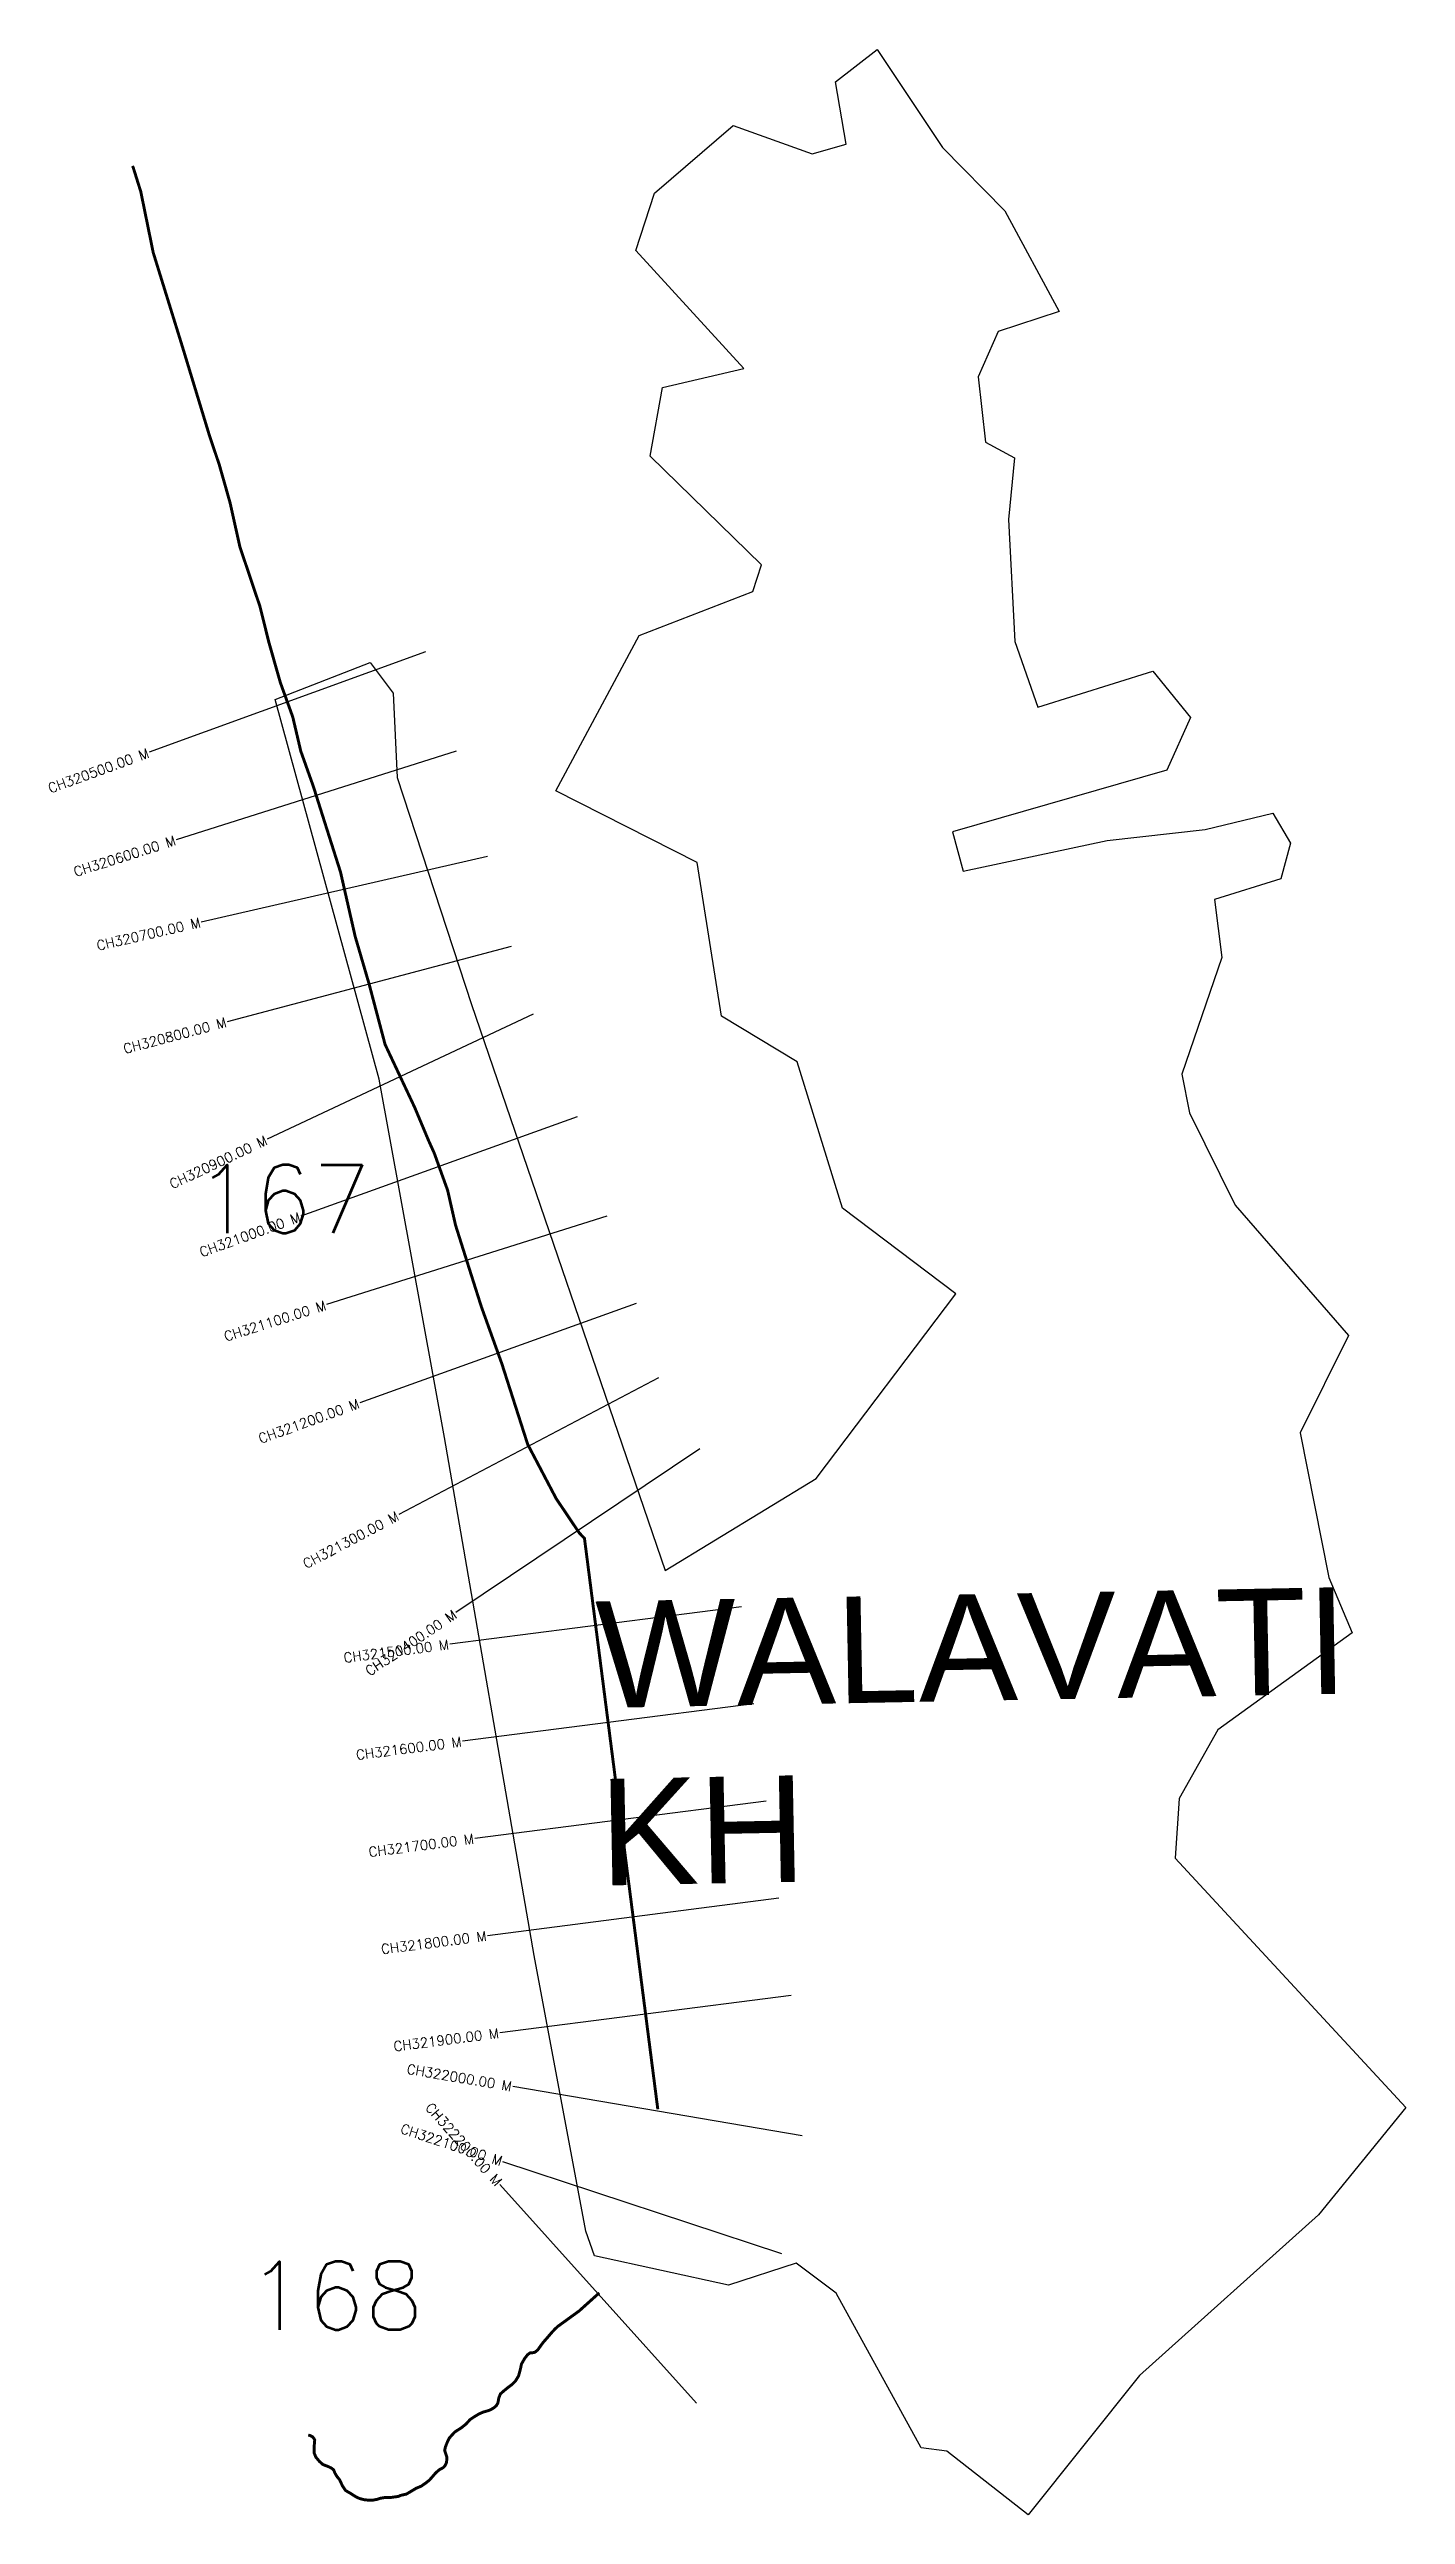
# Model space of a CAD drawing. Header units: metres. Extents: x 287685 to 289070, y 1998760 to 2001276.
import ezdxf
from ezdxf.enums import TextEntityAlignment as Align

# ---------------------------------------------------------------- set-up
doc = ezdxf.new("R2010")
doc.units = ezdxf.units.M
doc.header["$MEASUREMENT"] = 0
for name, color, linetype in [('CS', 134, 'Continuous'), ('CSMark', 6, 'Continuous'), ('NATURALLY PROTECTED', 3, 'Continuous'), ('village', 3, 'Continuous'), ('VILLAGE NAME', 250, 'Continuous')]:
    doc.layers.add(name, color=color, linetype=linetype)
doc.styles.get("Standard").update_dxf_attribs({"font": 'simplex.shx'})

msp = doc.modelspace()

# ---------------------------------------------------------------- linework, layer by layer
at = {"color": 6, "flags": 128}
msp.add_lwpolyline([(288487.6, 2001243.1), (288530.1, 2001276.1)], dxfattribs=at)
at = {"layer": 'CS'}
for p, q in [((288068.7, 2000661), (287786.7, 2000558.7)), ((288100.2, 2000559.6), (287814.2, 2000469.2)), ((288132.2, 2000452.1), (287839.7, 2000385.3)), ((288156.2, 2000360.4), (287866.2, 2000283.6)), ((288178.7, 2000291.4), (287907.2, 2000163.7)), ((288223.7, 2000186.6), (287941.5, 2000084.9)), ((288253.8, 2000085.2), (287967.7, 1999994.8)), ((288284, 1999996), (288001.7, 1999894.5)), ((288306.7, 1999920.2), (288041.4, 1999780.4)), ((288348.8, 1999847.6), (288099.7, 1999680.4)), ((288391.3, 1999686.4), (288093.7, 1999648.2)), ((288404, 1999587.2), (288106.5, 1999549)), ((288416.8, 1999488), (288119.2, 1999449.8)), ((288429.5, 1999388.8), (288132, 1999350.6)), ((288442.3, 1999289.7), (288144.7, 1999251.4)), ((288453.5, 1999146.2), (288157.8, 1999196.5)), ((288432.6, 1999025.8), (288147.8, 1999119.9)), ((288345.4, 1998873.5), (288144.8, 1999096.6))]:
    msp.add_line(p, q, dxfattribs=at)
at = {"layer": 'NATURALLY PROTECTED', "const_width": 3, "flags": 128}
for points in [[(287769.6, 2001157.1), (287770.5, 2001154.7), (287778, 2001130.8), (287790.7, 2001068.6), (287820.4, 2000972.9), (287847.9, 2000882.6), (287858.3, 2000851.6), (287869.2, 2000813.2), (287879.2, 2000768.3), (287899.7, 2000707.4), (287908.7, 2000671.2), (287920.6, 2000629.5), (287933.2, 2000594.6), (287941.4, 2000559.7), (287954.3, 2000523.5), (287963, 2000496), (287982, 2000436.2), (287996.9, 2000370.7), (288011, 2000322.6), (288027.5, 2000260.3), (288057.7, 2000196.1), (288072, 2000162), (288077.7, 2000149.4), (288091.4, 2000111.3), (288099.4, 2000076), (288113.1, 2000032.6), (288125.8, 1999992.6), (288146.7, 1999934.5), (288173.1, 1999852.2), (288202.2, 1999796.8), (288225.8, 1999761.7), (288231.1, 1999756.2), (288306, 1999173.4)], [(288246.2, 1998986), (288225.6, 1998967.5), (288203.9, 1998951.8), (288201.4, 1998949.5), (288198.5, 1998946.5), (288191.9, 1998938.8), (288188.8, 1998935.3), (288185.9, 1998931.3), (288183.5, 1998927.9), (288180.5, 1998925.4), (288177.6, 1998924.8), (288175.7, 1998924.8), (288173, 1998922.9), (288169.9, 1998918.9), (288166.7, 1998913.2), (288165.6, 1998907.8), (288163.8, 1998901.3), (288160.9, 1998896.4), (288157.4, 1998892.7), (288153.6, 1998889.9), (288148.9, 1998886.1), (288145.2, 1998882.8), (288143.6, 1998878.6), (288142.7, 1998873.6), (288141, 1998870.8), (288139, 1998869), (288135.4, 1998866.8), (288132.6, 1998865.7), (288127.9, 1998864.4), (288123.5, 1998862.5), (288118.8, 1998859.7), (288114.3, 1998856.7), (288110.2, 1998852.2), (288105.9, 1998848.7), (288101.8, 1998846), (288098.8, 1998844.1), (288095.7, 1998840.8), (288093, 1998837.7), (288091, 1998833.6), (288089.1, 1998828.7), (288088.3, 1998825.2), (288089.2, 1998822.4), (288090.5, 1998818.7), (288090.5, 1998815.9), (288090.2, 1998812.9), (288088.9, 1998809.9), (288087, 1998807.7), (288082.9, 1998805.5), (288079.2, 1998802.3), (288075.7, 1998798.2), (288072.7, 1998794.8), (288069.1, 1998792), (288064.4, 1998788.7), (288059.1, 1998786.5), (288052.1, 1998782.3), (288049.2, 1998780.6), (288043.4, 1998779.3), (288040.9, 1998778.2), (288032.8, 1998777.1), (288031, 1998777.1), (288027.2, 1998777.1), (288022.4, 1998776.3), (288019.6, 1998775.3), (288015.5, 1998774.5), (288012, 1998774.3), (288006.5, 1998774.8), (288001.4, 1998776.1), (287997.7, 1998777.8), (287992.4, 1998781.2), (287987.1, 1998784.3), (287983.9, 1998789.1), (287981.1, 1998795.2), (287978.3, 1998798.6), (287976.3, 1998802), (287974.9, 1998805.4), (287972.4, 1998807.3), (287968.8, 1998809), (287964.1, 1998810.7), (287960.3, 1998814.1), (287956.8, 1998818.3), (287955, 1998822.7), (287955, 1998825.9), (287955, 1998829.8), (287955.4, 1998832.4), (287955.6, 1998835.7), (287954.7, 1998837.6), (287953, 1998839.4), (287950.9, 1998840.4), (287949, 1998840.8)]]:
    msp.add_lwpolyline(points, dxfattribs=at)
at = {"layer": 'village', "color": 6}
for points in [[(288530.1, 2001276.1, 0), (288596.7, 2001175.9, 0), (288660.4, 2001111.2, 0), (288715.8, 2001008.4, 0), (288653.6, 2000988.1, 0), (288633, 2000941.7, 0), (288640.7, 2000875.1, 0), (288670.2, 2000859.3, 0), (288664, 2000796.1, 0), (288670.5, 2000671.8, 0), (288694.1, 2000604.8, 0), (288811.5, 2000641.4, 0), (288850.1, 2000594.2, 0), (288825.7, 2000540.4, 0), (288607, 2000477.5, 0), (288617.8, 2000437.3, 0), (288764.9, 2000468.4, 0), (288865.1, 2000479.8, 0), (288934.2, 2000496.6, 0), (288952.1, 2000465.9, 0), (288942.4, 2000429.5, 0), (288874.4, 2000408.2, 0), (288881.9, 2000349.1, 0), (288841.2, 2000229.9, 0), (288849.1, 2000190.4, 0), (288895.5, 2000096.4, 0), (289011.3, 1999963.1, 0), (288961.9, 1999863.8, 0), (288991.4, 1999716.3, 0), (289015.1, 1999659.7, 0), (288877.9, 1999560.7, 0), (288838.3, 1999490.7, 0), (288834.4, 1999429.6, 0), (289069.8, 1999175.1, 0)], [(289069.8, 1999175.1, 0), (288980.6, 1999065.6, 0), (288797.8, 1998901.7, 0), (288684.1, 1998759.6, 0), (288601.1, 1998824.5, 0), (288574.9, 1998828, 0), (288488, 1998985.7, 0), (288447.3, 1999016.4, 0), (288378.3, 1998993.9, 0), (288241.2, 1999023.9, 0), (288232.6, 1999049, 0), (288179.7, 1999330.3, 0), (288088.3, 1999859.2, 0), (288021.6, 2000225, 0), (287915.3, 2000612.6, 0), (288012.4, 2000650.1, 0), (288035.9, 2000618.9, 0), (288039.8, 2000532.8, 0), (288115.9, 2000301, 0), (288313.6, 1999723.5, 0), (288467.6, 1999817.3, 0), (288610.3, 2000005.7, 0), (288494.5, 2000093.2, 0), (288448.2, 2000242.5, 0), (288370.9, 2000289.3, 0), (288346.2, 2000446, 0), (288202, 2000519.3, 0), (288286.9, 2000677.9, 0), (288403, 2000722.8, 0), (288412, 2000749.9, 0), (288298.3, 2000860.8, 0), (288310.9, 2000931, 0), (288394, 2000950.3, 0), (288283.6, 2001070.8, 0), (288302.5, 2001129.2, 0), (288382.8, 2001198.5, 0), (288463.6, 2001169.6, 0), (288498.5, 2001179.3, 0), (288487.6, 2001243.1, 0)]]:
    msp.add_polyline3d(points, dxfattribs=at)

# ---------------------------------------------------------------- texts
at = {"char_height": 70, "attachment_point": 1}
for s, insert in [('167', (287833.2, 2000137.6)), ('168', (287886.8, 1999018.2))]:
    msp.add_mtext_dynamic_manual_height_columns(s, width=95.172, gutter_width=1, heights=[0], dxfattribs=dict(at, insert=insert))
at = {"layer": 'CSMark'}
for s, rotation, p in [('CH320500.00 M', 19.9383, (287785.8, 2000558.3)), ('CH320600.00 M', 17.5487, (287813.2, 2000468.9)), ('CH320700.00 M', 12.8621, (287838.8, 2000385.1)), ('CH320800.00 M', 14.8297, (287865.2, 2000283.3)), ('CH320900.00 M', 25.1867, (287906.3, 2000163.3)), ('CH321000.00 M', 19.8218, (287940.5, 2000084.6)), ('CH321100.00 M', 17.5298, (287966.8, 1999994.5)), ('CH321200.00 M', 19.783, (288000.7, 1999894.2)), ('CH321300.00 M', 27.7915, (288040.5, 1999779.9)), ('CH321400.00 M', 33.8606, (288098.9, 1999679.8)), ('CH321500.00 M', 7.3238, (288092.7, 1999648)), ('CH321600.00 M', 7.3238, (288105.5, 1999548.8)), ('CH321700.00 M', 7.3238, (288118.2, 1999449.7)), ('CH321800.00 M', 7.3238, (288131, 1999350.5)), ('CH321900.00 M', 7.3238, (288143.7, 1999251.3)), ('CH322000.00 M', 350.348, (288156.8, 1999196.7)), ('CH322200.00 M', 311.9679, (288144.1, 1999097.3)), ('CH322100.00 M', 341.7098, (288146.8, 1999120.2))]:
    msp.add_text(s, height=10, rotation=rotation, dxfattribs=at).set_placement(p, align=Align.MIDDLE_RIGHT)
at = {"layer": 'VILLAGE NAME', "insert": (288241.7, 1999691.7), "char_height": 108.748, "attachment_point": 1, "rotation": 1.1028}
msp.add_mtext_dynamic_manual_height_columns('{\\fArial|b0|i0|c0|p34;WALAVATI KH}', width=727.51, gutter_width=543.7, heights=[0], dxfattribs=at)

doc.saveas('drawing.dxf')
